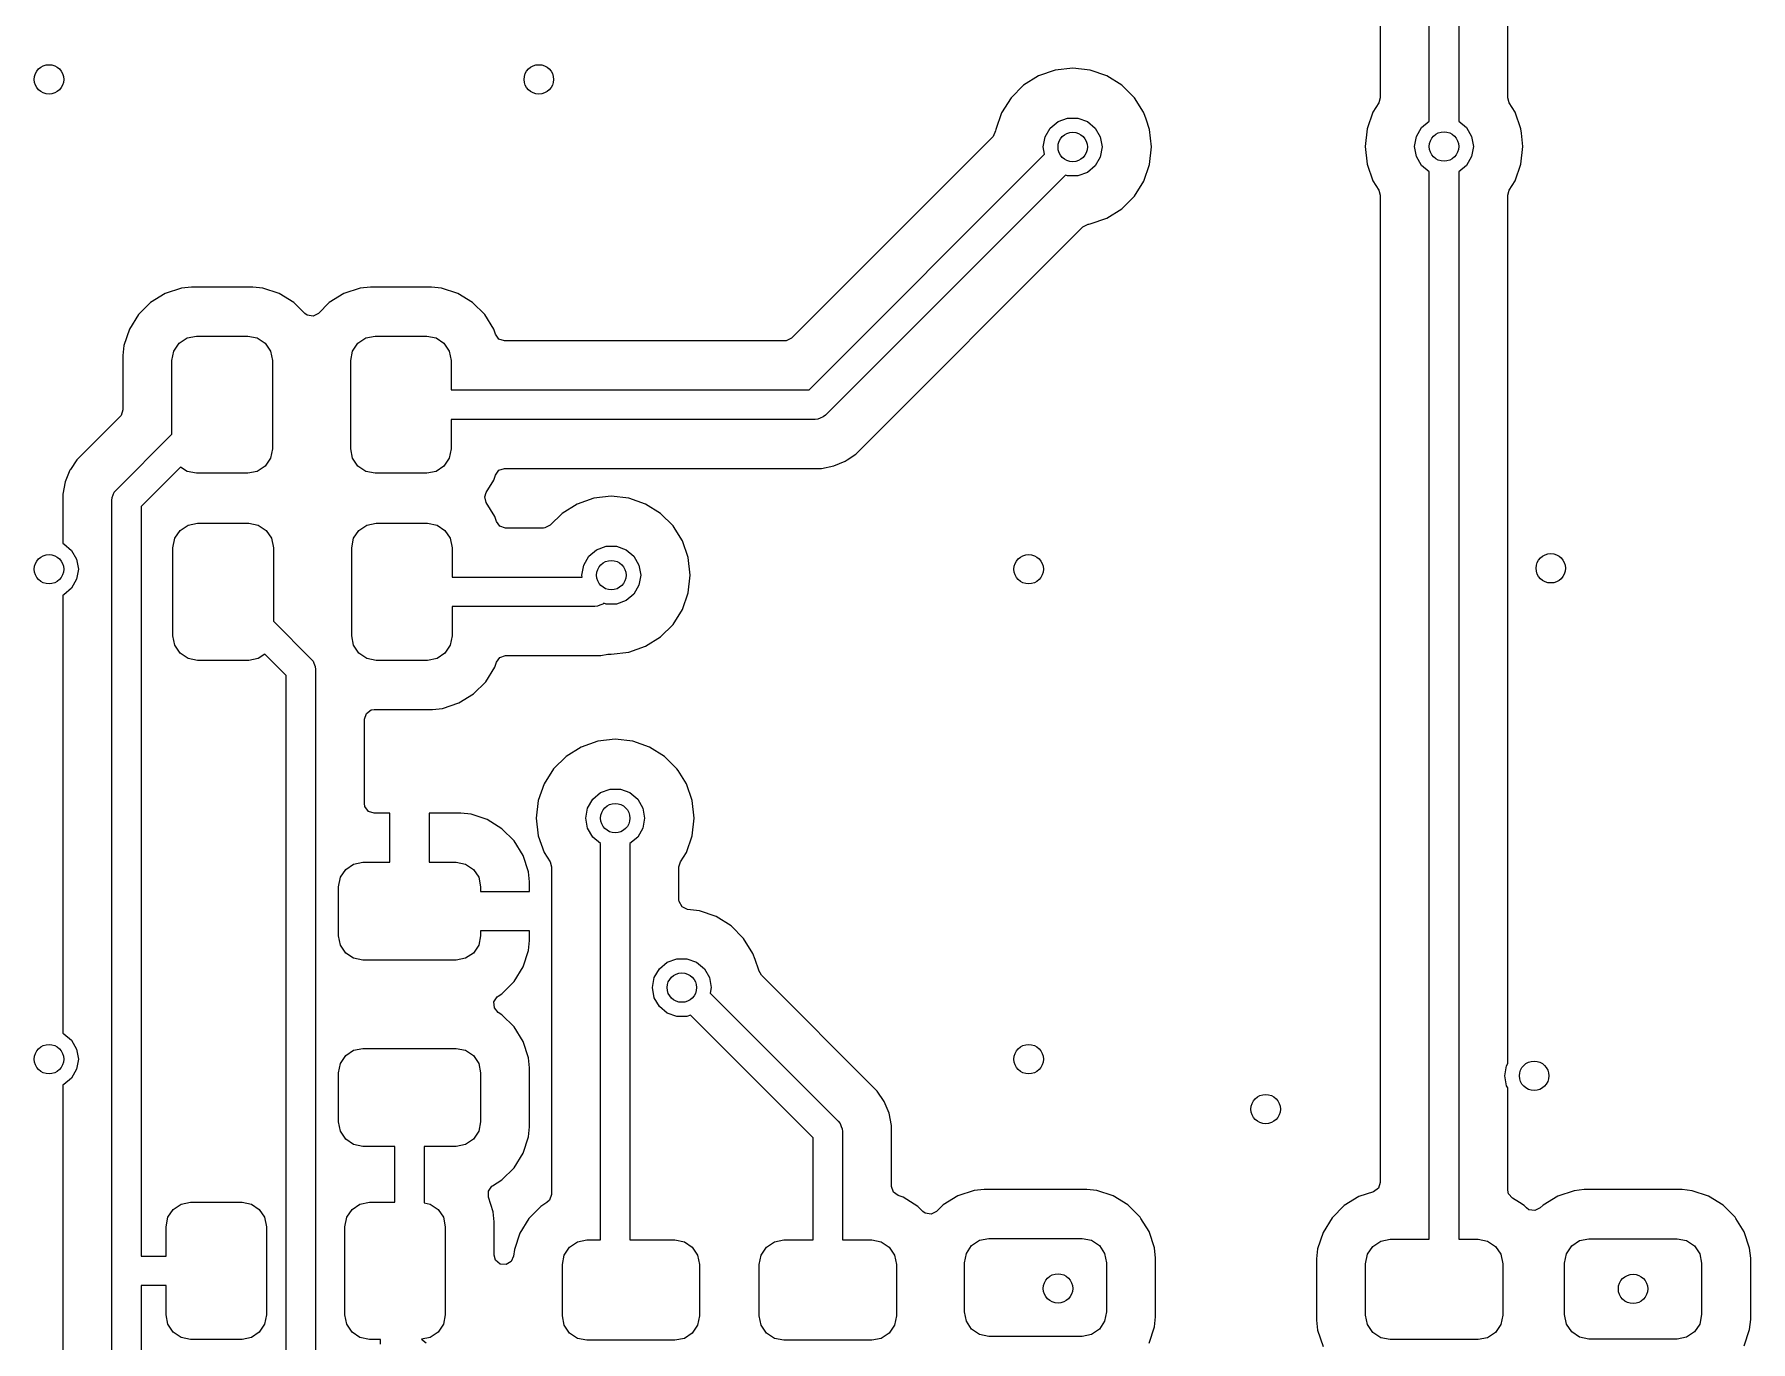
# Model space of a CAD drawing. Extents: x 4.39 to 6.32, y -5.3 to -3.37.
# Drawn here: x 4.863 to 5.553, y -4.551 to -4.026 of the extents above; entities that cross this region are included whole.
import ezdxf

# ---------------------------------------------------------------- set-up
doc = ezdxf.new("R2010")
doc.units = 0
doc.header["$MEASUREMENT"] = 0
doc.layers.add('BLACK', color=7, linetype='CONTINUOUS')

msp = doc.modelspace()

# ---------------------------------------------------------------- linework, layer by layer
at = {"layer": 'BLACK', "linetype": 'CONTINUOUS'}
for p, q in [((5.42362, -4.06044), (5.42362, -3.9937)), ((5.43543, -3.9937), (5.43543, -4.06044)), ((5.40392, -4.01297), (5.40392, -4.05107)), ((5.45514, -4.04311), (5.45514, -4.00933)), ((5.27326, -4.03995), (5.26655, -4.04229)), ((5.28031, -4.03915), (5.27326, -4.03995)), ((5.27326, -4.03995), (5.27326, -4.03995)), ((5.28737, -4.03995), (5.28031, -4.03915)), ((5.29408, -4.04229), (5.28737, -4.03995)), ((5.28737, -4.03995), (5.28737, -4.03995)), ((5.26054, -4.04607), (5.25552, -4.05109)), ((5.26655, -4.04229), (5.26054, -4.04607)), ((5.26655, -4.04229), (5.26655, -4.04229)), ((5.30009, -4.04607), (5.29408, -4.04229)), ((5.30511, -4.05109), (5.30009, -4.04607)), ((5.30009, -4.04607), (5.30009, -4.04607)), ((5.30009, -4.04607), (5.30009, -4.04607)), ((5.45514, -4.05107), (5.45514, -4.04311)), ((5.25552, -4.05109), (5.25174, -4.05711)), ((5.30877, -4.05691), (5.30511, -4.05109)), ((5.30511, -4.05109), (5.30511, -4.05109)), ((5.30511, -4.05109), (5.30511, -4.05109)), ((5.40332, -4.05314), (5.40095, -4.05691)), ((5.40392, -4.05107), (5.40332, -4.05314)), ((5.45574, -4.05314), (5.45514, -4.05107)), ((5.4581, -4.05691), (5.45574, -4.05314)), ((5.25174, -4.05711), (5.24939, -4.06381)), ((5.25174, -4.05711), (5.25174, -4.05711)), ((5.27127, -4.06327), (5.27441, -4.06064)), ((5.27441, -4.06064), (5.27826, -4.05923)), ((5.27826, -4.05923), (5.28237, -4.05923)), ((5.28237, -4.05923), (5.28622, -4.06064)), ((5.28622, -4.06064), (5.28936, -4.06327)), ((5.30889, -4.05711), (5.30877, -4.05691)), ((5.30978, -4.05965), (5.30889, -4.05711)), ((5.31123, -4.06381), (5.30978, -4.05965)), ((5.40095, -4.05691), (5.39861, -4.06361)), ((5.40095, -4.05691), (5.40095, -4.05691)), ((5.42048, -4.06308), (5.42362, -4.06044)), ((5.43543, -4.06044), (5.43858, -4.06308)), ((5.46045, -4.06361), (5.4581, -4.05691)), ((5.24821, -4.06676), (5.16731, -4.14766)), ((5.24833, -4.06663), (5.24821, -4.06676)), ((5.24932, -4.06444), (5.24833, -4.06663)), ((5.24939, -4.06381), (5.24932, -4.06444)), ((5.24939, -4.06381), (5.24939, -4.06381)), ((5.2685, -4.07087), (5.26922, -4.06683)), ((5.26922, -4.06683), (5.27127, -4.06327)), ((5.28936, -4.06327), (5.29141, -4.06683)), ((5.29141, -4.06683), (5.29213, -4.07087)), ((5.31203, -4.07087), (5.31123, -4.06381)), ((5.31123, -4.06381), (5.31123, -4.06381)), ((5.31123, -4.06381), (5.31123, -4.06381)), ((5.39861, -4.06361), (5.39781, -4.07067)), ((5.39861, -4.06361), (5.39861, -4.06361)), ((5.41772, -4.07067), (5.41843, -4.06663)), ((5.41843, -4.06663), (5.42048, -4.06308)), ((5.43858, -4.06308), (5.44063, -4.06663)), ((5.44063, -4.06663), (5.44134, -4.07067)), ((5.46063, -4.06526), (5.46045, -4.06361)), ((5.46124, -4.07067), (5.46063, -4.06526)), ((5.17433, -4.1685), (5.26902, -4.07381)), ((5.26902, -4.07381), (5.2685, -4.07087)), ((5.29141, -4.07491), (5.28936, -4.07846)), ((5.29213, -4.07087), (5.29141, -4.07491)), ((5.31123, -4.07792), (5.31203, -4.07087)), ((5.39781, -4.07067), (5.39861, -4.07773)), ((5.41843, -4.07471), (5.41772, -4.07067)), ((5.42048, -4.07826), (5.41843, -4.07471)), ((5.44063, -4.07471), (5.43858, -4.07826)), ((5.44134, -4.07067), (5.44063, -4.07471)), ((5.46045, -4.07773), (5.46124, -4.07067)), ((5.27736, -4.08217), (5.18095, -4.17859)), ((5.27826, -4.0825), (5.27736, -4.08217)), ((5.28237, -4.0825), (5.27826, -4.0825)), ((5.28622, -4.08109), (5.28237, -4.0825)), ((5.28936, -4.07846), (5.28622, -4.08109)), ((5.30889, -4.08463), (5.31123, -4.07792)), ((5.39861, -4.07773), (5.39861, -4.07773)), ((5.39861, -4.07773), (5.40095, -4.08443)), ((5.42362, -4.0809), (5.42048, -4.07826)), ((5.42362, -4.50974), (5.42362, -4.0809)), ((5.43858, -4.07826), (5.43543, -4.0809)), ((5.43543, -4.0809), (5.43543, -4.50974)), ((5.4581, -4.08443), (5.46045, -4.07773)), ((5.30511, -4.09064), (5.30889, -4.08463)), ((5.40095, -4.08443), (5.40095, -4.08443)), ((5.40095, -4.08443), (5.40332, -4.0882)), ((5.40332, -4.0882), (5.40392, -4.09027)), ((5.40392, -4.09027), (5.40392, -4.48696)), ((5.45514, -4.09027), (5.45574, -4.0882)), ((5.45514, -4.43921), (5.45514, -4.09027)), ((5.45574, -4.0882), (5.4581, -4.08443)), ((5.4581, -4.08443), (5.4581, -4.08443)), ((5.4581, -4.08443), (5.4581, -4.08443)), ((5.29408, -4.09944), (5.30009, -4.09566)), ((5.30009, -4.09566), (5.30511, -4.09064)), ((5.1931, -4.1943), (5.28443, -4.10297)), ((5.28443, -4.10297), (5.28657, -4.10188)), ((5.28657, -4.10188), (5.28674, -4.10186)), ((5.28674, -4.10186), (5.28737, -4.10179)), ((5.28737, -4.10179), (5.29408, -4.09944)), ((4.91558, -4.12973), (4.9097, -4.13336)), ((4.92213, -4.12756), (4.91558, -4.12973)), ((4.92618, -4.12715), (4.92213, -4.12756)), ((4.92213, -4.12756), (4.92213, -4.12756)), ((4.95079, -4.12715), (4.92618, -4.12715)), ((4.95483, -4.12756), (4.95079, -4.12715)), ((4.96139, -4.12973), (4.95483, -4.12756)), ((4.95483, -4.12756), (4.95483, -4.12756)), ((4.96727, -4.13336), (4.96139, -4.12973)), ((4.96139, -4.12973), (4.96139, -4.12973)), ((4.96139, -4.12973), (4.96139, -4.12973)), ((4.98743, -4.12973), (4.98155, -4.13336)), ((4.99398, -4.12756), (4.98743, -4.12973)), ((4.99803, -4.12715), (4.99398, -4.12756)), ((4.99398, -4.12756), (4.99398, -4.12756)), ((5.02264, -4.12715), (4.99803, -4.12715)), ((5.02668, -4.12756), (5.02264, -4.12715)), ((5.03324, -4.12973), (5.02668, -4.12756)), ((5.02668, -4.12756), (5.02668, -4.12756)), ((5.03912, -4.13336), (5.03324, -4.12973)), ((5.03324, -4.12973), (5.03324, -4.12973)), ((5.03324, -4.12973), (5.03324, -4.12973)), ((4.90481, -4.13824), (4.90119, -4.14412)), ((4.9097, -4.13336), (4.90481, -4.13824)), ((4.97165, -4.13774), (4.96727, -4.13336)), ((4.96727, -4.13336), (4.96727, -4.13336)), ((4.96727, -4.13336), (4.96727, -4.13336)), ((4.97264, -4.13846), (4.97165, -4.13774)), ((4.97502, -4.13883), (4.97264, -4.13846)), ((4.97717, -4.13774), (4.97502, -4.13883)), ((4.98155, -4.13336), (4.97717, -4.13774)), ((4.98155, -4.13336), (4.98155, -4.13336)), ((4.98155, -4.13336), (4.98155, -4.13336)), ((5.044, -4.13824), (5.03912, -4.13336)), ((5.03912, -4.13336), (5.03912, -4.13336)), ((5.03912, -4.13336), (5.03912, -4.13336)), ((5.04763, -4.14412), (5.044, -4.13824)), ((5.044, -4.13824), (5.044, -4.13824)), ((5.044, -4.13824), (5.044, -4.13824)), ((4.90119, -4.14412), (4.89902, -4.15068)), ((5.0483, -4.14613), (5.04763, -4.14412)), ((5.04763, -4.14412), (5.04763, -4.14412)), ((4.89902, -4.15068), (4.8986, -4.15472)), ((4.91906, -4.15293), (4.92119, -4.14973)), ((4.92119, -4.14973), (4.92438, -4.1476)), ((4.92438, -4.1476), (4.92815, -4.14685)), ((4.92815, -4.14685), (4.94882, -4.14685)), ((4.94882, -4.14685), (4.95259, -4.1476)), ((4.95259, -4.1476), (4.95578, -4.14973)), ((4.95578, -4.14973), (4.95791, -4.15293)), ((4.99091, -4.15293), (4.99304, -4.14973)), ((4.99304, -4.14973), (4.99623, -4.1476)), ((4.99623, -4.1476), (5, -4.14685)), ((5, -4.14685), (5.02067, -4.14685)), ((5.02067, -4.14685), (5.02444, -4.1476)), ((5.02444, -4.1476), (5.02763, -4.14973)), ((5.02763, -4.14973), (5.02976, -4.15293)), ((5.0497, -4.14805), (5.0483, -4.14613)), ((5.052, -4.1488), (5.0497, -4.14805)), ((5.16455, -4.1488), (5.052, -4.1488)), ((5.16516, -4.14875), (5.16455, -4.1488)), ((5.16731, -4.14766), (5.16516, -4.14875)), ((4.8986, -4.15472), (4.8986, -4.17646)), ((4.91831, -4.15669), (4.91906, -4.15293)), ((4.91831, -4.18623), (4.91831, -4.15669)), ((4.95791, -4.15293), (4.95866, -4.15669)), ((4.95866, -4.15669), (4.95866, -4.19213)), ((4.99016, -4.15669), (4.99091, -4.15293)), ((4.99016, -4.19213), (4.99016, -4.15669)), ((5.02976, -4.15293), (5.03051, -4.15669)), ((5.03051, -4.15669), (5.03051, -4.1685)), ((5.03051, -4.1685), (5.17433, -4.1685)), ((4.89746, -4.17921), (4.88011, -4.19657)), ((4.89786, -4.17875), (4.89746, -4.17921)), ((4.8986, -4.17646), (4.89786, -4.17875)), ((5.17881, -4.17984), (5.17792, -4.1802)), ((5.18005, -4.17932), (5.17881, -4.17984)), ((5.18095, -4.17859), (5.18005, -4.17932)), ((4.89582, -4.20872), (4.91831, -4.18623)), ((5.17677, -4.18031), (5.03051, -4.18031)), ((5.03051, -4.18031), (5.03051, -4.19213)), ((5.17792, -4.1802), (5.17677, -4.18031)), ((4.95866, -4.19213), (4.95791, -4.19589)), ((4.99091, -4.19589), (4.99016, -4.19213)), ((5.03051, -4.19213), (5.02976, -4.19589)), ((4.8773, -4.20076), (4.87537, -4.20542)), ((4.87747, -4.20051), (4.8773, -4.20076)), ((4.88011, -4.19657), (4.87747, -4.20051)), ((4.92177, -4.19947), (4.90591, -4.21534)), ((4.92438, -4.20122), (4.92177, -4.19947)), ((4.95578, -4.19909), (4.95259, -4.20122)), ((4.95791, -4.19589), (4.95578, -4.19909)), ((4.99304, -4.19909), (4.99091, -4.19589)), ((4.99623, -4.20122), (4.99304, -4.19909)), ((5.02763, -4.19909), (5.02444, -4.20122)), ((5.02976, -4.19589), (5.02763, -4.19909)), ((5.0483, -4.20269), (5.04972, -4.20075)), ((5.04972, -4.20075), (5.052, -4.20002)), ((5.052, -4.20002), (5.17929, -4.20002)), ((5.17929, -4.20002), (5.18424, -4.19904)), ((5.17929, -4.20002), (5.17929, -4.20002)), ((5.18424, -4.19904), (5.1889, -4.1971)), ((5.1889, -4.1971), (5.18971, -4.19657)), ((5.18971, -4.19657), (5.1931, -4.1943)), ((4.87537, -4.20542), (4.87439, -4.21037)), ((4.87537, -4.20542), (4.87537, -4.20542)), ((4.92815, -4.20197), (4.92438, -4.20122)), ((4.94882, -4.20197), (4.92815, -4.20197)), ((4.95259, -4.20122), (4.94882, -4.20197)), ((5, -4.20197), (4.99623, -4.20122)), ((5.02067, -4.20197), (5, -4.20197)), ((5.02444, -4.20122), (5.02067, -4.20197)), ((5.04458, -4.20964), (5.04763, -4.2047)), ((5.04763, -4.2047), (5.0483, -4.20269)), ((4.87439, -4.21037), (4.87439, -4.23017)), ((4.89409, -4.21289), (4.89421, -4.21174)), ((4.89409, -4.42244), (4.89409, -4.21289)), ((4.89421, -4.21174), (4.89463, -4.21071)), ((4.89463, -4.21071), (4.89509, -4.20961)), ((4.89509, -4.20961), (4.89582, -4.20872)), ((5.04401, -4.21139), (5.04458, -4.20964)), ((5.04458, -4.21373), (5.04401, -4.21139)), ((5.04802, -4.21932), (5.04458, -4.21373)), ((5.08112, -4.21434), (5.07511, -4.21812)), ((5.08782, -4.21199), (5.08112, -4.21434)), ((5.08112, -4.21434), (5.08112, -4.21434)), ((5.09488, -4.2112), (5.08782, -4.21199)), ((5.08782, -4.21199), (5.08782, -4.21199)), ((5.10194, -4.21199), (5.09488, -4.2112)), ((5.10864, -4.21434), (5.10194, -4.21199)), ((5.10194, -4.21199), (5.10194, -4.21199)), ((5.11466, -4.21812), (5.10864, -4.21434)), ((4.90591, -4.21534), (4.90591, -4.42244)), ((5.04869, -4.22132), (5.04802, -4.21932)), ((5.04802, -4.21932), (5.04802, -4.21932)), ((5.0501, -4.22325), (5.04869, -4.22132)), ((5.07511, -4.21812), (5.07037, -4.22285)), ((5.07511, -4.21812), (5.07511, -4.21812)), ((5.07511, -4.21812), (5.07511, -4.21812)), ((5.11968, -4.22314), (5.11466, -4.21812)), ((5.11466, -4.21812), (5.11466, -4.21812)), ((5.11466, -4.21812), (5.11466, -4.21812)), ((4.9187, -4.23189), (4.91945, -4.22812)), ((4.91945, -4.22812), (4.92158, -4.22493)), ((4.92158, -4.22493), (4.92478, -4.2228)), ((4.92478, -4.2228), (4.92854, -4.22205)), ((4.92854, -4.22205), (4.94921, -4.22205)), ((4.94921, -4.22205), (4.95298, -4.2228)), ((4.95298, -4.2228), (4.95617, -4.22493)), ((4.95617, -4.22493), (4.95831, -4.22812)), ((4.95831, -4.22812), (4.95906, -4.23189)), ((4.99055, -4.23189), (4.9913, -4.22812)), ((4.9913, -4.22812), (4.99343, -4.22493)), ((4.99343, -4.22493), (4.99663, -4.2228)), ((4.99663, -4.2228), (5.00039, -4.22205)), ((5.00039, -4.22205), (5.02106, -4.22205)), ((5.02106, -4.22205), (5.02483, -4.2228)), ((5.02483, -4.2228), (5.02802, -4.22493)), ((5.02802, -4.22493), (5.03016, -4.22812)), ((5.03016, -4.22812), (5.03091, -4.23189)), ((5.05239, -4.224), (5.0501, -4.22325)), ((5.06761, -4.224), (5.05239, -4.224)), ((5.06822, -4.22395), (5.06761, -4.224)), ((5.07037, -4.22285), (5.06822, -4.22395)), ((5.12052, -4.22448), (5.11968, -4.22314)), ((5.11968, -4.22314), (5.11968, -4.22314)), ((5.11968, -4.22314), (5.11968, -4.22314)), ((5.12346, -4.22915), (5.12052, -4.22448)), ((4.87439, -4.23017), (4.8748, -4.23032)), ((4.8748, -4.23032), (4.87795, -4.23296)), ((4.87795, -4.23296), (4.88, -4.23651)), ((4.9187, -4.26732), (4.9187, -4.23189)), ((4.95906, -4.23189), (4.95906, -4.26143)), ((4.99055, -4.26732), (4.99055, -4.23189)), ((5.03091, -4.23189), (5.03091, -4.2437)), ((5.08583, -4.23532), (5.08898, -4.23268)), ((5.08898, -4.23268), (5.09283, -4.23128)), ((5.09283, -4.23128), (5.09693, -4.23128)), ((5.09693, -4.23128), (5.10079, -4.23268)), ((5.10079, -4.23268), (5.10393, -4.23532)), ((5.1258, -4.23586), (5.12346, -4.22915)), ((4.88, -4.23651), (4.88071, -4.24055)), ((4.88071, -4.24055), (4.88, -4.24459)), ((5.08307, -4.24291), (5.08378, -4.23887)), ((5.08378, -4.23887), (5.08583, -4.23532)), ((5.10393, -4.23532), (5.10598, -4.23887)), ((5.10598, -4.23887), (5.10669, -4.24291)), ((5.1266, -4.24291), (5.1258, -4.23586)), ((4.87795, -4.24814), (4.8748, -4.25078)), ((4.88, -4.24459), (4.87795, -4.24814)), ((5.03091, -4.2437), (5.08321, -4.2437)), ((5.08321, -4.2437), (5.08307, -4.24291)), ((5.10598, -4.24695), (5.10393, -4.25051)), ((5.10669, -4.24291), (5.10598, -4.24695)), ((5.1258, -4.24997), (5.1266, -4.24291)), ((4.8748, -4.25078), (4.87439, -4.25093)), ((4.87439, -4.25093), (4.87439, -4.42702)), ((5.08819, -4.25551), (5.03091, -4.25551)), ((5.03091, -4.25551), (5.03091, -4.26732)), ((5.08934, -4.2554), (5.08819, -4.25551)), ((5.09022, -4.25503), (5.08934, -4.2554)), ((5.09147, -4.25452), (5.09022, -4.25503)), ((5.09186, -4.25419), (5.09147, -4.25452)), ((5.09283, -4.25454), (5.09186, -4.25419)), ((5.09693, -4.25454), (5.09283, -4.25454)), ((5.10079, -4.25314), (5.09693, -4.25454)), ((5.10393, -4.25051), (5.10079, -4.25314)), ((5.12346, -4.25667), (5.1258, -4.24997)), ((4.95906, -4.26143), (4.97425, -4.27663)), ((5.11466, -4.26771), (5.11968, -4.26269)), ((5.11968, -4.26269), (5.12346, -4.25667)), ((4.91945, -4.27109), (4.9187, -4.26732)), ((4.9913, -4.27109), (4.99055, -4.26732)), ((5.03091, -4.26732), (5.03016, -4.27109)), ((5.10864, -4.27149), (5.11466, -4.26771)), ((4.92158, -4.27428), (4.91945, -4.27109)), ((4.92478, -4.27642), (4.92158, -4.27428)), ((4.92854, -4.27717), (4.92478, -4.27642)), ((4.95298, -4.27642), (4.94921, -4.27717)), ((4.95559, -4.27467), (4.95298, -4.27642)), ((4.96417, -4.28325), (4.95559, -4.27467)), ((4.97425, -4.27663), (4.97499, -4.27753)), ((4.99343, -4.27428), (4.9913, -4.27109)), ((4.99663, -4.27642), (4.99343, -4.27428)), ((5.00039, -4.27717), (4.99663, -4.27642)), ((5.02483, -4.27642), (5.02106, -4.27717)), ((5.02802, -4.27428), (5.02483, -4.27642)), ((5.03016, -4.27109), (5.02802, -4.27428)), ((5.04869, -4.27789), (5.05012, -4.27595)), ((5.05012, -4.27595), (5.05239, -4.27522)), ((5.05239, -4.27522), (5.09071, -4.27522)), ((5.09071, -4.27522), (5.09351, -4.27466)), ((5.09071, -4.27522), (5.09071, -4.27522)), ((5.09351, -4.27466), (5.09471, -4.27461)), ((5.09471, -4.27461), (5.09488, -4.27463)), ((5.09488, -4.27463), (5.10194, -4.27383)), ((5.10194, -4.27383), (5.10864, -4.27149)), ((4.94921, -4.27717), (4.92854, -4.27717)), ((4.96417, -4.56438), (4.96417, -4.28325)), ((4.97499, -4.27753), (4.97532, -4.27831)), ((4.97532, -4.27831), (4.97587, -4.27965)), ((4.97587, -4.27965), (4.97598, -4.28081)), ((4.97598, -4.28081), (4.97598, -4.56683)), ((5.02106, -4.27717), (5.00039, -4.27717)), ((5.0444, -4.28577), (5.04802, -4.2799)), ((5.04802, -4.2799), (5.04869, -4.27789)), ((5.03951, -4.29066), (5.0444, -4.28577)), ((4.99643, -4.29848), (4.99838, -4.29706)), ((4.99838, -4.29706), (4.99959, -4.29687)), ((4.99959, -4.29687), (5.02303, -4.29687)), ((5.02303, -4.29687), (5.02708, -4.29646)), ((5.02303, -4.29687), (5.02303, -4.29687)), ((5.02708, -4.29646), (5.03364, -4.29428)), ((5.02708, -4.29646), (5.02708, -4.29646)), ((5.02708, -4.29646), (5.02708, -4.29646)), ((5.03364, -4.29428), (5.03951, -4.29066)), ((4.99569, -4.30077), (4.99643, -4.29848)), ((4.99569, -4.33469), (4.99569, -4.30077)), ((5.0894, -4.30963), (5.0827, -4.31198)), ((5.09646, -4.30884), (5.0894, -4.30963)), ((5.0894, -4.30963), (5.0894, -4.30963)), ((5.10351, -4.30963), (5.09646, -4.30884)), ((5.11022, -4.31198), (5.10351, -4.30963)), ((5.10351, -4.30963), (5.10351, -4.30963)), ((5.07668, -4.31576), (5.07166, -4.32078)), ((5.0827, -4.31198), (5.07668, -4.31576)), ((5.0827, -4.31198), (5.0827, -4.31198)), ((5.11623, -4.31576), (5.11022, -4.31198)), ((5.12125, -4.32078), (5.11623, -4.31576)), ((5.11623, -4.31576), (5.11623, -4.31576)), ((5.11623, -4.31576), (5.11623, -4.31576)), ((5.07166, -4.32078), (5.06788, -4.32679)), ((5.12168, -4.32146), (5.12125, -4.32078)), ((5.12125, -4.32078), (5.12125, -4.32078)), ((5.12125, -4.32078), (5.12125, -4.32078)), ((5.12503, -4.32679), (5.12168, -4.32146)), ((5.06788, -4.32679), (5.06554, -4.33349)), ((5.06788, -4.32679), (5.06788, -4.32679)), ((5.08741, -4.33296), (5.09055, -4.33032)), ((5.09055, -4.33032), (5.09441, -4.32892)), ((5.09441, -4.32892), (5.09851, -4.32892)), ((5.09851, -4.32892), (5.10236, -4.33032)), ((5.10236, -4.33032), (5.1055, -4.33296)), ((5.12738, -4.33349), (5.12503, -4.32679)), ((4.99588, -4.33589), (4.99569, -4.33469)), ((4.9973, -4.33784), (4.99588, -4.33589)), ((4.99959, -4.33858), (4.9973, -4.33784)), ((5.00591, -4.33858), (4.99959, -4.33858)), ((5.00591, -4.35827), (5.00591, -4.33858)), ((5.00591, -4.33858), (5.00591, -4.33858)), ((5.03445, -4.33858), (5.02165, -4.33858)), ((5.02165, -4.33858), (5.02165, -4.33858)), ((5.02165, -4.33858), (5.02165, -4.35827)), ((5.03849, -4.339), (5.03445, -4.33858)), ((5.06554, -4.33349), (5.06474, -4.34055)), ((5.06554, -4.33349), (5.06554, -4.33349)), ((5.08465, -4.34055), (5.08536, -4.33651)), ((5.08536, -4.33651), (5.08741, -4.33296)), ((5.1055, -4.33296), (5.10756, -4.33651)), ((5.10756, -4.33651), (5.10827, -4.34055)), ((5.12817, -4.34055), (5.12738, -4.33349)), ((5.04504, -4.34117), (5.03849, -4.339)), ((5.05092, -4.34479), (5.04504, -4.34117)), ((5.0558, -4.34967), (5.05092, -4.34479)), ((5.06474, -4.34055), (5.06554, -4.34761)), ((5.08536, -4.34459), (5.08465, -4.34055)), ((5.08741, -4.34814), (5.08536, -4.34459)), ((5.10756, -4.34459), (5.1055, -4.34814)), ((5.10827, -4.34055), (5.10756, -4.34459)), ((5.12738, -4.34761), (5.12817, -4.34055)), ((5.05942, -4.35555), (5.0558, -4.34967)), ((5.06554, -4.34761), (5.06554, -4.34761)), ((5.06554, -4.34761), (5.06788, -4.35431)), ((5.09055, -4.35078), (5.08741, -4.34814)), ((5.09055, -4.51004), (5.09055, -4.35078)), ((5.1055, -4.34814), (5.10236, -4.35078)), ((5.10236, -4.35078), (5.10236, -4.51004)), ((5.12503, -4.35431), (5.12738, -4.34761)), ((4.98812, -4.36115), (4.99131, -4.35902)), ((4.99131, -4.35902), (4.99508, -4.35827)), ((4.99508, -4.35827), (5.00591, -4.35827)), ((5.02165, -4.35827), (5.03248, -4.35827)), ((5.03248, -4.35827), (5.03625, -4.35902)), ((5.03625, -4.35902), (5.03944, -4.36115)), ((5.06159, -4.3621), (5.05942, -4.35555)), ((5.06788, -4.35431), (5.06788, -4.35431)), ((5.06788, -4.35431), (5.07025, -4.35808)), ((5.07025, -4.35808), (5.07085, -4.36015)), ((5.12207, -4.36015), (5.12266, -4.35808)), ((5.12266, -4.35808), (5.12503, -4.35431)), ((5.12503, -4.35431), (5.12503, -4.35431)), ((5.12503, -4.35431), (5.12503, -4.35431)), ((4.98524, -4.36811), (4.98599, -4.36434)), ((4.98599, -4.36434), (4.98812, -4.36115)), ((5.03944, -4.36115), (5.04157, -4.36434)), ((5.04157, -4.36434), (5.04232, -4.36811)), ((5.06201, -4.36614), (5.06159, -4.3621)), ((5.06159, -4.3621), (5.06159, -4.3621)), ((5.06201, -4.37008), (5.06201, -4.36614)), ((5.07085, -4.36015), (5.07085, -4.49174)), ((5.12207, -4.37333), (5.12207, -4.36015)), ((4.98524, -4.3878), (4.98524, -4.36811)), ((5.04232, -4.36811), (5.04232, -4.37008)), ((5.04232, -4.37008), (5.06201, -4.37008)), ((5.06201, -4.37008), (5.06201, -4.37008)), ((5.12215, -4.37411), (5.12207, -4.37333)), ((5.12333, -4.37621), (5.12215, -4.37411)), ((5.12553, -4.37721), (5.12333, -4.37621)), ((5.13029, -4.37774), (5.12553, -4.37721)), ((5.13699, -4.38009), (5.13029, -4.37774)), ((5.13029, -4.37774), (5.13029, -4.37774)), ((5.143, -4.38387), (5.13699, -4.38009)), ((5.06201, -4.38583), (5.04232, -4.38583)), ((5.04232, -4.38583), (5.04232, -4.3878)), ((5.06201, -4.38976), (5.06201, -4.38583)), ((5.06201, -4.38583), (5.06201, -4.38583)), ((5.14802, -4.38889), (5.143, -4.38387)), ((5.143, -4.38387), (5.143, -4.38387)), ((5.143, -4.38387), (5.143, -4.38387)), ((4.98599, -4.39156), (4.98524, -4.3878)), ((4.98812, -4.39475), (4.98599, -4.39156)), ((5.04157, -4.39156), (5.03944, -4.39475)), ((5.04232, -4.3878), (5.04157, -4.39156)), ((5.05942, -4.40036), (5.06159, -4.39381)), ((5.06159, -4.39381), (5.06201, -4.38976)), ((5.1518, -4.3949), (5.14802, -4.38889)), ((4.99131, -4.39689), (4.98812, -4.39475)), ((4.99508, -4.39764), (4.99131, -4.39689)), ((5.03248, -4.39764), (4.99508, -4.39764)), ((5.03625, -4.39689), (5.03248, -4.39764)), ((5.03944, -4.39475), (5.03625, -4.39689)), ((5.0558, -4.40623), (5.05942, -4.40036)), ((5.11418, -4.40107), (5.11732, -4.39843)), ((5.11732, -4.39843), (5.12118, -4.39703)), ((5.12118, -4.39703), (5.12528, -4.39703)), ((5.12528, -4.39703), (5.12913, -4.39843)), ((5.12913, -4.39843), (5.13228, -4.40107)), ((5.15266, -4.39735), (5.1518, -4.3949)), ((5.15415, -4.4016), (5.15266, -4.39735)), ((5.05092, -4.41111), (5.0558, -4.40623)), ((5.11142, -4.40866), (5.11213, -4.40462)), ((5.11213, -4.40462), (5.11418, -4.40107)), ((5.13228, -4.40107), (5.13433, -4.40462)), ((5.13433, -4.40462), (5.13504, -4.40866)), ((5.15419, -4.40177), (5.15415, -4.4016)), ((5.15523, -4.40366), (5.15419, -4.40177)), ((5.20178, -4.45021), (5.15523, -4.40366)), ((5.0477, -4.41442), (5.04897, -4.41237)), ((5.04788, -4.41682), (5.0477, -4.41442)), ((5.04897, -4.41237), (5.04944, -4.41203)), ((5.04944, -4.41203), (5.05092, -4.41111)), ((5.11213, -4.4127), (5.11142, -4.40866)), ((5.11418, -4.41625), (5.11213, -4.4127)), ((5.13504, -4.40866), (5.13464, -4.41093)), ((5.13464, -4.41093), (5.18607, -4.46236)), ((5.04944, -4.41866), (5.04788, -4.41682)), ((5.05093, -4.41958), (5.04944, -4.41866)), ((5.05582, -4.42446), (5.05093, -4.41958)), ((5.05093, -4.41958), (5.05093, -4.41958)), ((5.05093, -4.41958), (5.05093, -4.41958)), ((5.11732, -4.41889), (5.11418, -4.41625)), ((5.12118, -4.42029), (5.11732, -4.41889)), ((5.12528, -4.42029), (5.12118, -4.42029)), ((5.12676, -4.41975), (5.12528, -4.42029)), ((5.17598, -4.46898), (5.12676, -4.41975)), ((4.87439, -4.42702), (4.8748, -4.42717)), ((4.8748, -4.42717), (4.87795, -4.42981)), ((4.89409, -4.52283), (4.89409, -4.42244)), ((4.90591, -4.42244), (4.90591, -4.51654)), ((5.05944, -4.43034), (5.05582, -4.42446)), ((4.87795, -4.42981), (4.88, -4.43336)), ((4.88, -4.43336), (4.88071, -4.4374)), ((4.98812, -4.43595), (4.99131, -4.43382)), ((4.99131, -4.43382), (4.99508, -4.43307)), ((4.99508, -4.43307), (5.03248, -4.43307)), ((5.03248, -4.43307), (5.03625, -4.43382)), ((5.03625, -4.43382), (5.03944, -4.43595)), ((5.06161, -4.4369), (5.05944, -4.43034)), ((4.88, -4.44144), (4.87795, -4.44499)), ((4.88071, -4.4374), (4.88, -4.44144)), ((4.98524, -4.44291), (4.98599, -4.43915)), ((4.98599, -4.43915), (4.98812, -4.43595)), ((5.03944, -4.43595), (5.04157, -4.43915)), ((5.04157, -4.43915), (5.04232, -4.44291)), ((5.06203, -4.44094), (5.06161, -4.4369)), ((5.06161, -4.4369), (5.06161, -4.4369)), ((5.06161, -4.4369), (5.06161, -4.4369)), ((5.06203, -4.46457), (5.06203, -4.44094)), ((5.06203, -4.44094), (5.06203, -4.44094)), ((5.45394, -4.44409), (5.45465, -4.44005)), ((5.45465, -4.44005), (5.45514, -4.43921)), ((4.8748, -4.44763), (4.87439, -4.44778)), ((4.87439, -4.44778), (4.87439, -4.63874)), ((4.87795, -4.44499), (4.8748, -4.44763)), ((4.98524, -4.4626), (4.98524, -4.44291)), ((5.04232, -4.44291), (5.04232, -4.4626)), ((5.45465, -4.44813), (5.45394, -4.44409)), ((5.45514, -4.44898), (5.45465, -4.44813)), ((5.45514, -4.48999), (5.45514, -4.44898)), ((5.20457, -4.45439), (5.20178, -4.45021)), ((5.20178, -4.45021), (5.20178, -4.45021)), ((5.20459, -4.4544), (5.20457, -4.45439)), ((5.20457, -4.45439), (5.20457, -4.45439)), ((5.20652, -4.45907), (5.20459, -4.4544)), ((5.20459, -4.4544), (5.20459, -4.4544)), ((5.20459, -4.4544), (5.20459, -4.4544)), ((4.98599, -4.46636), (4.98524, -4.4626)), ((5.04232, -4.4626), (5.04157, -4.46636)), ((5.18607, -4.46236), (5.1868, -4.46325)), ((5.2075, -4.46401), (5.20652, -4.45907)), ((4.98812, -4.46956), (4.98599, -4.46636)), ((4.99131, -4.47169), (4.98812, -4.46956)), ((5.03944, -4.46956), (5.03625, -4.47169)), ((5.04157, -4.46636), (5.03944, -4.46956)), ((5.05944, -4.47517), (5.06161, -4.46861)), ((5.06161, -4.46861), (5.06203, -4.46457)), ((5.17598, -4.51004), (5.17598, -4.46898)), ((5.1868, -4.46325), (5.18732, -4.4645)), ((5.18732, -4.4645), (5.18768, -4.46538)), ((5.18768, -4.46538), (5.1878, -4.46654)), ((5.1878, -4.46654), (5.1878, -4.51004)), ((5.2075, -4.48856), (5.2075, -4.46401)), ((5.2075, -4.46401), (5.2075, -4.46401)), ((4.99508, -4.47244), (4.99131, -4.47169)), ((5.00787, -4.47244), (4.99508, -4.47244)), ((5.00787, -4.49488), (5.00787, -4.47244)), ((5.03248, -4.47244), (5.01969, -4.47244)), ((5.01969, -4.47244), (5.01969, -4.49516)), ((5.03625, -4.47169), (5.03248, -4.47244)), ((5.05582, -4.48105), (5.05944, -4.47517)), ((5.05093, -4.48593), (5.05582, -4.48105)), ((5.04547, -4.49041), (5.04688, -4.48845)), ((5.04549, -4.49281), (5.04547, -4.49041)), ((5.04688, -4.48845), (5.04714, -4.48827)), ((5.04714, -4.48827), (5.05093, -4.48593)), ((5.20823, -4.49083), (5.2075, -4.48856)), ((5.24064, -4.49016), (5.23408, -4.49233)), ((5.24468, -4.48974), (5.24064, -4.49016)), ((5.24064, -4.49016), (5.24064, -4.49016)), ((5.28602, -4.48974), (5.24468, -4.48974)), ((5.29007, -4.49016), (5.28602, -4.48974)), ((5.29663, -4.49233), (5.29007, -4.49016)), ((5.29007, -4.49016), (5.29007, -4.49016)), ((5.40317, -4.48925), (5.40125, -4.49066)), ((5.40392, -4.48696), (5.40317, -4.48925)), ((5.45543, -4.49147), (5.45514, -4.48999)), ((5.48178, -4.49026), (5.47522, -4.49243)), ((5.48583, -4.48984), (5.48178, -4.49026)), ((5.48178, -4.49026), (5.48178, -4.49026)), ((5.5252, -4.48984), (5.48583, -4.48984)), ((5.52924, -4.49026), (5.5252, -4.48984)), ((5.5358, -4.49243), (5.52924, -4.49026)), ((5.52924, -4.49026), (5.52924, -4.49026)), ((4.91883, -4.49776), (4.92202, -4.49563)), ((4.92202, -4.49563), (4.92579, -4.49488)), ((4.92579, -4.49488), (4.94646, -4.49488)), ((4.94646, -4.49488), (4.95022, -4.49563)), ((4.95022, -4.49563), (4.95342, -4.49776)), ((4.99068, -4.49776), (4.99387, -4.49563)), ((4.99387, -4.49563), (4.99764, -4.49488)), ((4.99764, -4.49488), (5.00787, -4.49488)), ((5.01969, -4.49516), (5.02207, -4.49563)), ((5.02207, -4.49563), (5.02527, -4.49776)), ((5.04744, -4.49871), (5.04549, -4.49281)), ((5.06659, -4.49655), (5.0617, -4.50143)), ((5.069, -4.49506), (5.06659, -4.49655)), ((5.0701, -4.49404), (5.069, -4.49506)), ((5.07085, -4.49174), (5.0701, -4.49404)), ((5.21017, -4.49226), (5.20823, -4.49083)), ((5.21218, -4.49292), (5.21017, -4.49226)), ((5.21806, -4.49655), (5.21218, -4.49292)), ((5.21218, -4.49292), (5.21218, -4.49292)), ((5.22008, -4.49857), (5.21806, -4.49655)), ((5.21806, -4.49655), (5.21806, -4.49655)), ((5.21806, -4.49655), (5.21806, -4.49655)), ((5.2282, -4.49596), (5.22559, -4.49857)), ((5.23408, -4.49233), (5.2282, -4.49596)), ((5.2282, -4.49596), (5.2282, -4.49596)), ((5.2282, -4.49596), (5.2282, -4.49596)), ((5.30251, -4.49596), (5.29663, -4.49233)), ((5.29663, -4.49233), (5.29663, -4.49233)), ((5.29663, -4.49233), (5.29663, -4.49233)), ((5.30739, -4.50084), (5.30251, -4.49596)), ((5.30251, -4.49596), (5.30251, -4.49596)), ((5.30251, -4.49596), (5.30251, -4.49596)), ((5.38942, -4.49625), (5.38454, -4.50114)), ((5.3953, -4.49263), (5.38942, -4.49625)), ((5.40125, -4.49066), (5.3953, -4.49263)), ((5.3953, -4.49263), (5.3953, -4.49263)), ((5.3953, -4.49263), (5.3953, -4.49263)), ((5.45699, -4.49331), (5.45543, -4.49147)), ((5.45983, -4.49506), (5.45699, -4.49331)), ((5.46176, -4.49625), (5.45983, -4.49506)), ((5.4627, -4.49719), (5.46176, -4.49625)), ((5.46368, -4.49791), (5.4627, -4.49719)), ((5.46821, -4.49719), (5.46606, -4.49828)), ((5.46934, -4.49605), (5.46821, -4.49719)), ((5.47522, -4.49243), (5.46934, -4.49605)), ((5.46934, -4.49605), (5.46934, -4.49605)), ((5.54168, -4.49605), (5.5358, -4.49243)), ((5.5358, -4.49243), (5.5358, -4.49243)), ((5.5358, -4.49243), (5.5358, -4.49243)), ((5.54656, -4.50094), (5.54168, -4.49605)), ((5.54168, -4.49605), (5.54168, -4.49605)), ((5.54168, -4.49605), (5.54168, -4.49605)), ((4.91594, -4.50472), (4.91669, -4.50096)), ((4.91669, -4.50096), (4.91883, -4.49776)), ((4.95342, -4.49776), (4.95555, -4.50096)), ((4.95555, -4.50096), (4.9563, -4.50472)), ((4.9878, -4.50472), (4.98854, -4.50096)), ((4.98854, -4.50096), (4.99068, -4.49776)), ((5.02527, -4.49776), (5.0274, -4.50096)), ((5.0274, -4.50096), (5.02815, -4.50472)), ((5.04785, -4.50276), (5.04744, -4.49871)), ((5.04744, -4.49871), (5.04744, -4.49871)), ((5.04744, -4.49871), (5.04744, -4.49871)), ((5.04785, -4.51617), (5.04785, -4.50276)), ((5.0617, -4.50143), (5.05808, -4.50731)), ((5.22107, -4.49928), (5.22008, -4.49857)), ((5.22344, -4.49966), (5.22107, -4.49928)), ((5.22559, -4.49857), (5.22344, -4.49966)), ((5.30775, -4.50143), (5.30739, -4.50084)), ((5.30739, -4.50084), (5.30739, -4.50084)), ((5.30739, -4.50084), (5.30739, -4.50084)), ((5.31102, -4.50672), (5.30775, -4.50143)), ((5.38454, -4.50114), (5.38091, -4.50701)), ((5.46606, -4.49828), (5.46368, -4.49791)), ((5.54687, -4.50143), (5.54656, -4.50094)), ((5.54656, -4.50094), (5.54656, -4.50094)), ((5.54656, -4.50094), (5.54656, -4.50094)), ((5.55019, -4.50682), (5.54687, -4.50143)), ((4.91594, -4.51654), (4.91594, -4.50472)), ((4.9563, -4.50472), (4.9563, -4.54016)), ((4.9878, -4.54016), (4.9878, -4.50472)), ((5.02815, -4.50472), (5.02815, -4.54016)), ((5.05808, -4.50731), (5.05591, -4.51387)), ((5.07808, -4.51292), (5.08127, -4.51079)), ((5.08127, -4.51079), (5.08504, -4.51004)), ((5.08504, -4.51004), (5.09055, -4.51004)), ((5.10236, -4.51004), (5.12047, -4.51004)), ((5.12047, -4.51004), (5.12424, -4.51079)), ((5.12424, -4.51079), (5.12743, -4.51292)), ((5.15721, -4.51292), (5.16041, -4.51079)), ((5.16041, -4.51079), (5.16417, -4.51004)), ((5.16417, -4.51004), (5.17598, -4.51004)), ((5.1878, -4.51004), (5.19961, -4.51004)), ((5.19961, -4.51004), (5.20337, -4.51079)), ((5.20337, -4.51079), (5.20657, -4.51292)), ((5.23969, -4.51233), (5.24289, -4.5102)), ((5.24289, -4.5102), (5.24665, -4.50945)), ((5.24665, -4.50945), (5.28406, -4.50945)), ((5.28406, -4.50945), (5.28782, -4.5102)), ((5.28782, -4.5102), (5.29101, -4.51233)), ((5.31319, -4.51328), (5.31102, -4.50672)), ((5.38091, -4.50701), (5.37874, -4.51357)), ((5.40091, -4.51263), (5.40411, -4.51049)), ((5.40411, -4.51049), (5.40787, -4.50974)), ((5.40787, -4.50974), (5.42362, -4.50974)), ((5.43543, -4.50974), (5.44331, -4.50974)), ((5.44331, -4.50974), (5.44707, -4.51049)), ((5.44707, -4.51049), (5.45027, -4.51263)), ((5.48084, -4.51243), (5.48403, -4.5103)), ((5.48403, -4.5103), (5.4878, -4.50955)), ((5.4878, -4.50955), (5.52323, -4.50955)), ((5.52323, -4.50955), (5.52699, -4.5103)), ((5.52699, -4.5103), (5.53019, -4.51243)), ((5.55236, -4.51337), (5.55019, -4.50682)), ((4.90591, -4.51654), (4.91594, -4.51654)), ((5.04838, -4.51813), (5.04785, -4.51617)), ((5.05563, -4.51657), (5.05466, -4.51877)), ((5.05591, -4.51387), (5.05563, -4.51657)), ((5.0752, -4.51988), (5.07595, -4.51612)), ((5.07595, -4.51612), (5.07808, -4.51292)), ((5.12743, -4.51292), (5.12957, -4.51612)), ((5.12957, -4.51612), (5.13031, -4.51988)), ((5.15433, -4.51988), (5.15508, -4.51612)), ((5.15508, -4.51612), (5.15721, -4.51292)), ((5.20657, -4.51292), (5.2087, -4.51612)), ((5.2087, -4.51612), (5.20945, -4.51988)), ((5.23681, -4.51929), (5.23756, -4.51552)), ((5.23756, -4.51552), (5.23969, -4.51233)), ((5.29101, -4.51233), (5.29315, -4.51552)), ((5.29315, -4.51552), (5.2939, -4.51929)), ((5.3136, -4.51732), (5.31319, -4.51328)), ((5.31319, -4.51328), (5.31319, -4.51328)), ((5.31319, -4.51328), (5.31319, -4.51328)), ((5.3136, -4.54095), (5.3136, -4.51732)), ((5.3136, -4.51732), (5.3136, -4.51732)), ((5.3136, -4.51732), (5.3136, -4.51732)), ((5.37874, -4.51357), (5.37833, -4.51762)), ((5.37833, -4.51762), (5.37833, -4.54223)), ((5.39803, -4.51959), (5.39878, -4.51582)), ((5.39878, -4.51582), (5.40091, -4.51263)), ((5.45027, -4.51263), (5.4524, -4.51582)), ((5.4524, -4.51582), (5.45315, -4.51959)), ((5.47795, -4.51939), (5.4787, -4.51562)), ((5.4787, -4.51562), (5.48084, -4.51243)), ((5.53019, -4.51243), (5.53232, -4.51562)), ((5.53232, -4.51562), (5.53307, -4.51939)), ((5.55278, -4.51742), (5.55236, -4.51337)), ((5.55236, -4.51337), (5.55236, -4.51337)), ((5.55236, -4.51337), (5.55236, -4.51337)), ((5.55278, -4.54203), (5.55278, -4.51742)), ((5.55278, -4.51742), (5.55278, -4.51742)), ((4.89409, -4.63622), (4.89409, -4.52283)), ((5.05018, -4.51974), (5.04838, -4.51813)), ((5.05257, -4.51998), (5.05018, -4.51974)), ((5.05466, -4.51877), (5.05257, -4.51998)), ((5.0752, -4.54055), (5.0752, -4.51988)), ((5.13031, -4.51988), (5.13031, -4.54055)), ((5.15433, -4.54055), (5.15433, -4.51988)), ((5.20945, -4.51988), (5.20945, -4.54055)), ((5.23681, -4.53898), (5.23681, -4.51929)), ((5.2939, -4.51929), (5.2939, -4.53898)), ((5.39803, -4.54026), (5.39803, -4.51959)), ((5.45315, -4.51959), (5.45315, -4.54026)), ((5.47795, -4.54006), (5.47795, -4.51939)), ((5.53307, -4.51939), (5.53307, -4.54006)), ((4.91594, -4.52835), (4.90591, -4.52835)), ((4.90591, -4.52835), (4.90591, -4.63377)), ((4.91594, -4.54016), (4.91594, -4.52835)), ((4.91669, -4.54392), (4.91594, -4.54016)), ((4.91883, -4.54712), (4.91669, -4.54392)), ((4.95555, -4.54392), (4.95342, -4.54712)), ((4.9563, -4.54016), (4.95555, -4.54392)), ((4.98854, -4.54392), (4.9878, -4.54016)), ((4.99068, -4.54712), (4.98854, -4.54392)), ((5.0274, -4.54392), (5.02527, -4.54712)), ((5.02815, -4.54016), (5.0274, -4.54392)), ((5.07595, -4.54432), (5.0752, -4.54055)), ((5.07808, -4.54751), (5.07595, -4.54432)), ((5.12957, -4.54432), (5.12743, -4.54751)), ((5.13031, -4.54055), (5.12957, -4.54432)), ((5.15508, -4.54432), (5.15433, -4.54055)), ((5.15721, -4.54751), (5.15508, -4.54432)), ((5.2087, -4.54432), (5.20657, -4.54751)), ((5.20945, -4.54055), (5.2087, -4.54432)), ((5.23756, -4.54274), (5.23681, -4.53898)), ((5.23969, -4.54594), (5.23756, -4.54274)), ((5.29315, -4.54274), (5.29101, -4.54594)), ((5.2939, -4.53898), (5.29315, -4.54274)), ((5.31102, -4.55155), (5.31319, -4.54499)), ((5.31319, -4.54499), (5.3136, -4.54095)), ((5.37833, -4.54223), (5.37874, -4.54627)), ((5.39878, -4.54402), (5.39803, -4.54026)), ((5.40091, -4.54722), (5.39878, -4.54402)), ((5.4524, -4.54402), (5.45027, -4.54722)), ((5.45315, -4.54026), (5.4524, -4.54402)), ((5.4787, -4.54383), (5.47795, -4.54006)), ((5.48084, -4.54702), (5.4787, -4.54383)), ((5.53232, -4.54383), (5.53019, -4.54702)), ((5.53307, -4.54006), (5.53232, -4.54383)), ((5.55236, -4.54607), (5.55278, -4.54203)), ((4.92202, -4.54925), (4.91883, -4.54712)), ((4.92579, -4.55), (4.92202, -4.54925)), ((4.94646, -4.55), (4.92579, -4.55)), ((4.95022, -4.54925), (4.94646, -4.55)), ((4.95342, -4.54712), (4.95022, -4.54925)), ((4.99387, -4.54925), (4.99068, -4.54712)), ((4.99764, -4.55), (4.99387, -4.54925)), ((5.00207, -4.55), (4.99764, -4.55)), ((5.00207, -4.55199), (5.00207, -4.55)), ((5.02207, -4.54925), (5.01864, -4.54993)), ((5.01864, -4.54993), (5.02047, -4.55146)), ((5.02527, -4.54712), (5.02207, -4.54925)), ((5.08127, -4.54964), (5.07808, -4.54751)), ((5.08504, -4.55039), (5.08127, -4.54964)), ((5.12047, -4.55039), (5.08504, -4.55039)), ((5.12424, -4.54964), (5.12047, -4.55039)), ((5.12743, -4.54751), (5.12424, -4.54964)), ((5.16041, -4.54964), (5.15721, -4.54751)), ((5.16417, -4.55039), (5.16041, -4.54964)), ((5.19961, -4.55039), (5.16417, -4.55039)), ((5.20337, -4.54964), (5.19961, -4.55039)), ((5.20657, -4.54751), (5.20337, -4.54964)), ((5.24289, -4.54807), (5.23969, -4.54594)), ((5.24665, -4.54882), (5.24289, -4.54807)), ((5.28406, -4.54882), (5.24665, -4.54882)), ((5.28782, -4.54807), (5.28406, -4.54882)), ((5.29101, -4.54594), (5.28782, -4.54807)), ((5.37874, -4.54627), (5.37874, -4.54627)), ((5.37874, -4.54627), (5.38091, -4.55283)), ((5.40411, -4.54935), (5.40091, -4.54722)), ((5.40787, -4.5501), (5.40411, -4.54935)), ((5.44331, -4.5501), (5.40787, -4.5501)), ((5.44707, -4.54935), (5.44331, -4.5501)), ((5.45027, -4.54722), (5.44707, -4.54935)), ((5.48403, -4.54915), (5.48084, -4.54702)), ((5.4878, -4.5499), (5.48403, -4.54915)), ((5.52323, -4.5499), (5.4878, -4.5499)), ((5.52699, -4.54915), (5.52323, -4.5499)), ((5.53019, -4.54702), (5.52699, -4.54915)), ((5.55019, -4.55263), (5.55236, -4.54607))]:
    msp.add_line(p, q, dxfattribs=at)
at = {"layer": 'BLACK'}
for centre in [(4.8689, -4.0437), (5.06575, -4.0437), (5.28031, -4.07087), (5.42953, -4.07067), (4.8689, -4.24055), (5.2626, -4.24055), (5.47244, -4.24016), (5.09488, -4.24291), (5.09646, -4.34055), (5.12323, -4.40866), (4.8689, -4.4374), (5.2626, -4.4374), (5.46575, -4.44409), (5.35787, -4.45748), (5.27441, -4.52953), (5.50551, -4.52972)]:
    msp.add_circle(centre, 0.00591, dxfattribs=at)

doc.saveas('drawing.dxf')
